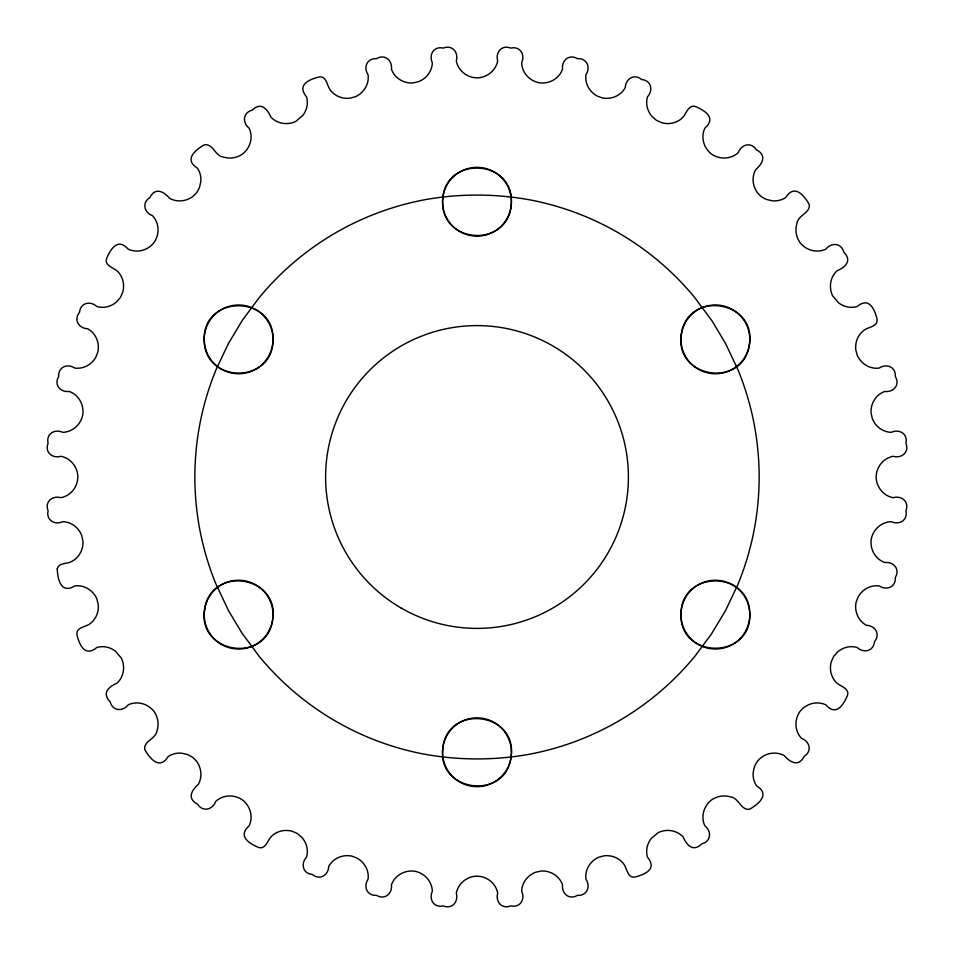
<?xml version="1.0" encoding="UTF-8"?>
<svg xmlns="http://www.w3.org/2000/svg" width="954" height="954" viewBox="0 0 954 954"><rect width="100%" height="100%" fill="white"/><g stroke="black" fill="none" stroke-linecap="round" stroke-linejoin="round"><path stroke-width="1.43" d="M272.963 341.305A34.404 34.404 0 0 0 223.117 308.655A34.404 34.404 0 0 0 219.766 368.149A34.404 34.404 0 0 0 272.963 341.305C276.207 294.488 201.664 293.653 204.251 340.793C205.003 383.854 272.546 383.854 272.975 340.566M681.037 612.695C677.793 659.512 752.336 660.347 749.749 613.207C748.997 570.17 681.454 570.134 681.025 613.434M57.24 569.025C57.705 579.448 60.937 594.282 74.841 585.923A19.951 19.951 0 0 1 80.231 585.959A20.475 20.475 0 0 1 83.678 586.758A21.071 21.071 0 0 1 86.933 588.141A21.787 21.787 0 0 1 91.31 591.194A22.395 22.395 0 0 1 96.712 598.563L98.19 604.037A22.276 22.276 0 0 1 98.155 609.546A21.894 21.894 0 0 1 97.415 613.052A21.382 21.382 0 0 1 95.257 617.918L94.279 619.396A20.213 20.213 0 0 1 90.63 623.26C86.087 627.35 75.211 627.028 77.071 635.388C79.671 645.488 85.109 657.199 96.831 647.492A19.903 19.903 0 0 1 103.926 646.729A20.761 20.761 0 0 1 107.42 647.289A21.405 21.405 0 0 1 110.771 648.434A21.823 21.823 0 0 1 115.398 651.165L121.396 658.188A22.813 22.813 0 0 1 122.72 661.73A22.359 22.359 0 0 1 123.555 667.168A21.894 21.894 0 0 1 123.364 670.769A21.382 21.382 0 0 1 122.601 674.239A20.738 20.738 0 0 1 121.277 677.519A20.106 20.106 0 0 1 117.008 683.171C108.339 686.82 101.768 693.498 110.163 701.798C112.453 711.04 122.577 711.922 128.182 704.863A19.796 19.796 0 0 1 131.58 703.611A20.344 20.344 0 0 1 138.604 703.015A21.322 21.322 0 0 1 142.098 703.611A21.918 21.918 0 0 1 145.473 704.791A22.336 22.336 0 0 1 150.148 707.594A22.741 22.741 0 0 1 154.119 711.589L155.132 713.21A22.3 22.3 0 0 1 157.923 721.904A21.68 21.68 0 0 1 157.994 725.481A21.024 21.024 0 0 1 157.016 730.692C155.979 739.088 143.327 740.912 144.769 749.57C149.909 758.633 159.533 770.391 168.131 756.629A19.915 19.915 0 0 1 172.936 754.209A20.547 20.547 0 0 1 176.371 753.362A21.071 21.071 0 0 1 181.677 753.207L186.912 754.375A22.502 22.502 0 0 1 193.352 757.953L196.047 760.648A22.538 22.538 0 0 1 198.122 763.76A22.252 22.252 0 0 1 199.624 767.088A21.859 21.859 0 0 1 200.555 770.558A21.441 21.441 0 0 1 200.889 774.099A20.714 20.714 0 0 1 200.292 779.358A20.01 20.01 0 0 1 198.337 784.331C191.229 790.472 187.032 798.856 197.585 804.15C202.618 812.248 212.527 809.946 215.676 801.503A19.891 19.891 0 0 1 218.514 799.273A20.213 20.213 0 0 1 223.308 796.984L225.013 796.518A21.417 21.417 0 0 1 230.308 795.97L232.096 796.089A22.3 22.3 0 0 1 237.403 797.305A22.848 22.848 0 0 1 242.411 799.881L243.878 801.11A22.312 22.312 0 0 1 249.221 808.527A21.62 21.62 0 0 1 250.771 813.631A20.749 20.749 0 0 1 250.997 818.926A19.891 19.891 0 0 1 249.137 825.818C237.713 835.883 248.422 843.086 257.997 847.224C265.033 850.252 267.466 841.07 270.829 837.004A20.022 20.022 0 0 1 273.476 834.607A20.475 20.475 0 0 1 276.493 832.735A21.215 21.215 0 0 1 281.478 830.946A21.906 21.906 0 0 1 285.019 830.469A22.359 22.359 0 0 1 292.27 831.28L297.445 833.593L301.667 837.207A21.942 21.942 0 0 1 305.578 843.217A20.905 20.905 0 0 1 307.271 850.074A19.927 19.927 0 0 1 306.508 857.169C300.415 863.799 302.859 873.673 312.352 874.484C319.65 880.625 328.355 875.378 328.736 866.375A19.951 19.951 0 0 1 333.22 860.818L334.604 859.721A21.286 21.286 0 0 1 340.948 856.597L342.677 856.143A22.288 22.288 0 0 1 346.266 855.678A22.55 22.55 0 0 1 351.811 856.108L357.118 858.135A22.216 22.216 0 0 1 362.818 862.69A21.513 21.513 0 0 1 365.871 867.067A20.738 20.738 0 0 1 367.242 870.322A20.034 20.034 0 0 1 368.077 879.159C363.092 886.671 367.063 896.021 376.568 895.341C384.724 900.266 392.499 893.731 391.474 884.775A20.046 20.046 0 0 1 396.232 877.286L397.532 876.094A21.322 21.322 0 0 1 400.43 874.043A21.942 21.942 0 0 1 403.649 872.493A22.324 22.324 0 0 1 408.932 871.169A22.753 22.753 0 0 1 414.561 871.181L416.421 871.622A22.443 22.443 0 0 1 421.561 873.757A21.954 21.954 0 0 1 425.901 876.988A21.393 21.393 0 0 1 429.252 881.114L430.123 882.653A20.201 20.201 0 0 1 431.458 885.932A19.867 19.867 0 0 1 432.329 891.239C428.584 899.443 433.963 908.065 443.24 905.906C452.077 909.496 458.731 901.816 456.322 893.135A19.855 19.855 0 0 1 457.3 889.653A20.249 20.249 0 0 1 459.84 884.99L460.937 883.607A21.525 21.525 0 0 1 466.423 879.099L468.02 878.252A22.419 22.419 0 0 1 471.431 876.964A22.801 22.801 0 0 1 477 876.094L480.756 876.523A22.347 22.347 0 0 1 484.31 877.549A22.085 22.085 0 0 1 487.589 879.099A21.62 21.62 0 0 1 490.523 881.126A21.107 21.107 0 0 1 494.16 884.99A20.201 20.201 0 0 1 495.985 888.019A19.879 19.879 0 0 1 497.678 893.135C495.269 901.816 501.923 909.496 510.76 905.906C520.037 908.065 525.415 899.443 521.671 891.239A19.951 19.951 0 0 1 523.138 884.263L524.748 881.114A21.405 21.405 0 0 1 526.87 878.276A21.87 21.87 0 0 1 529.446 875.808A22.324 22.324 0 0 1 535.778 872.206L541.335 871.026A22.574 22.574 0 0 1 546.88 871.467A21.99 21.99 0 0 1 551.996 873.196A21.31 21.31 0 0 1 556.468 876.082L557.768 877.275A20.189 20.189 0 0 1 560.058 879.993A19.867 19.867 0 0 1 562.526 884.775C561.501 893.731 569.276 900.266 577.432 895.341C586.937 896.021 590.908 886.671 585.923 879.159A19.951 19.951 0 0 1 585.959 873.769A20.475 20.475 0 0 1 586.758 870.322A21.071 21.071 0 0 1 588.141 867.067A21.787 21.787 0 0 1 591.194 862.69A22.395 22.395 0 0 1 598.563 857.288L604.037 855.81A22.276 22.276 0 0 1 609.546 855.845A21.894 21.894 0 0 1 613.052 856.585A21.382 21.382 0 0 1 617.918 858.743L619.396 859.721A20.213 20.213 0 0 1 623.26 863.37C627.35 867.913 627.028 878.789 635.388 876.929C645.488 874.329 657.199 868.891 647.492 857.169A19.903 19.903 0 0 1 646.729 850.074A20.761 20.761 0 0 1 647.289 846.58A21.405 21.405 0 0 1 648.434 843.229A21.823 21.823 0 0 1 651.165 838.602L658.188 832.603A22.813 22.813 0 0 1 661.73 831.28A22.359 22.359 0 0 1 667.168 830.445A21.894 21.894 0 0 1 670.769 830.636A21.382 21.382 0 0 1 674.239 831.399A20.738 20.738 0 0 1 677.519 832.723A20.106 20.106 0 0 1 683.171 836.992C686.82 845.661 693.498 852.232 701.798 843.837C711.04 841.547 711.922 831.423 704.863 825.818A19.796 19.796 0 0 1 703.611 822.42A20.344 20.344 0 0 1 703.015 815.396A21.322 21.322 0 0 1 703.611 811.902A21.918 21.918 0 0 1 704.791 808.527A22.336 22.336 0 0 1 707.594 803.852A22.741 22.741 0 0 1 711.589 799.881L713.21 798.868A22.3 22.3 0 0 1 721.904 796.077A21.68 21.68 0 0 1 725.481 796.006A21.024 21.024 0 0 1 730.692 796.984C739.088 798.021 740.912 810.673 749.57 809.231C758.633 804.091 770.391 794.467 756.629 785.869A19.915 19.915 0 0 1 754.209 781.064A20.547 20.547 0 0 1 753.362 777.629A21.071 21.071 0 0 1 753.207 772.323L754.375 767.088A22.502 22.502 0 0 1 757.953 760.648L760.648 757.953A22.538 22.538 0 0 1 763.76 755.878A22.252 22.252 0 0 1 767.088 754.375A21.859 21.859 0 0 1 770.558 753.445A21.441 21.441 0 0 1 774.099 753.111A20.714 20.714 0 0 1 779.358 753.708A20.01 20.01 0 0 1 784.331 755.663C790.472 762.771 798.856 766.968 804.15 756.415C812.248 751.382 809.946 741.473 801.503 738.324A19.891 19.891 0 0 1 799.273 735.486A20.213 20.213 0 0 1 796.984 730.692L796.518 728.987A21.417 21.417 0 0 1 795.97 723.692L796.089 721.904A22.3 22.3 0 0 1 797.305 716.597A22.848 22.848 0 0 1 799.881 711.589L801.11 710.122A22.312 22.312 0 0 1 808.527 704.779A21.62 21.62 0 0 1 813.631 703.229A20.749 20.749 0 0 1 818.926 703.003A19.891 19.891 0 0 1 825.818 704.863C835.883 716.287 843.086 705.578 847.224 696.003C850.252 688.967 841.07 686.534 837.004 683.171A20.022 20.022 0 0 1 834.607 680.524A20.475 20.475 0 0 1 832.735 677.507A21.215 21.215 0 0 1 830.946 672.522A21.906 21.906 0 0 1 830.469 668.981A22.359 22.359 0 0 1 831.28 661.73L833.593 656.555L837.207 652.333A21.942 21.942 0 0 1 843.217 648.422A20.905 20.905 0 0 1 850.074 646.729A19.927 19.927 0 0 1 857.169 647.492C863.799 653.585 873.673 651.141 874.484 641.648C880.625 634.35 875.378 625.645 866.375 625.264A19.951 19.951 0 0 1 860.818 620.78L859.721 619.396A21.286 21.286 0 0 1 856.597 613.052L856.143 611.323A22.288 22.288 0 0 1 855.678 607.734A22.55 22.55 0 0 1 856.108 602.189L858.135 596.882A22.216 22.216 0 0 1 862.69 591.182A21.513 21.513 0 0 1 867.067 588.129A20.738 20.738 0 0 1 870.322 586.758A20.034 20.034 0 0 1 879.159 585.923C886.671 590.908 896.021 586.937 895.341 577.432C900.266 569.276 893.731 561.501 884.775 562.526A20.046 20.046 0 0 1 877.286 557.768L876.094 556.468A21.322 21.322 0 0 1 874.043 553.57A21.942 21.942 0 0 1 872.493 550.351A22.324 22.324 0 0 1 871.169 545.068A22.753 22.753 0 0 1 871.181 539.439L871.622 537.579A22.443 22.443 0 0 1 873.757 532.439A21.954 21.954 0 0 1 876.988 528.099A21.393 21.393 0 0 1 881.114 524.748L882.653 523.877A20.201 20.201 0 0 1 885.932 522.542A19.867 19.867 0 0 1 891.239 521.671C899.443 525.415 908.065 520.037 905.906 510.76C909.496 501.923 901.816 495.269 893.135 497.678A19.855 19.855 0 0 1 889.653 496.7A20.249 20.249 0 0 1 884.99 494.16L883.607 493.063A21.525 21.525 0 0 1 879.099 487.577L878.252 485.98A22.419 22.419 0 0 1 876.964 482.569A22.801 22.801 0 0 1 876.094 477L876.523 473.244A22.347 22.347 0 0 1 877.549 469.69A22.085 22.085 0 0 1 879.099 466.411A21.62 21.62 0 0 1 881.126 463.477A21.107 21.107 0 0 1 884.99 459.84A20.201 20.201 0 0 1 888.019 458.015A19.879 19.879 0 0 1 893.135 456.322C901.816 458.731 909.496 452.077 905.906 443.24C908.065 433.963 899.443 428.584 891.239 432.329A19.951 19.951 0 0 1 884.263 430.862L881.114 429.252A21.405 21.405 0 0 1 878.276 427.13A21.87 21.87 0 0 1 875.808 424.554A22.324 22.324 0 0 1 872.206 418.222L871.026 412.665A22.574 22.574 0 0 1 871.467 407.119A21.99 21.99 0 0 1 873.196 402.004A21.31 21.31 0 0 1 876.082 397.532L877.275 396.232A20.189 20.189 0 0 1 879.993 393.942A19.867 19.867 0 0 1 884.775 391.474C893.731 392.499 900.266 384.724 895.341 376.568C896.021 367.063 886.671 363.092 879.159 368.077A19.951 19.951 0 0 1 873.769 368.041A20.475 20.475 0 0 1 870.322 367.242A21.071 21.071 0 0 1 867.067 365.859A21.787 21.787 0 0 1 862.69 362.806A22.395 22.395 0 0 1 857.288 355.437L855.81 349.963A22.276 22.276 0 0 1 855.845 344.454A21.894 21.894 0 0 1 856.585 340.948A21.382 21.382 0 0 1 858.743 336.082L859.721 334.604A20.213 20.213 0 0 1 863.37 330.74C867.913 326.65 878.789 326.972 876.929 318.612C874.329 308.512 868.891 296.801 857.169 306.508A19.903 19.903 0 0 1 850.074 307.271A20.761 20.761 0 0 1 846.58 306.711A21.405 21.405 0 0 1 843.229 305.566A21.823 21.823 0 0 1 838.602 302.835L832.603 295.812A22.813 22.813 0 0 1 831.28 292.27A22.359 22.359 0 0 1 830.445 286.832A21.894 21.894 0 0 1 830.636 283.231A21.382 21.382 0 0 1 831.399 279.76A20.738 20.738 0 0 1 832.723 276.481A20.106 20.106 0 0 1 836.992 270.829C845.661 267.18 852.232 260.502 843.837 252.202C841.547 242.96 831.423 242.077 825.818 249.137A19.796 19.796 0 0 1 822.42 250.389A20.344 20.344 0 0 1 815.396 250.985A21.322 21.322 0 0 1 811.902 250.389A21.918 21.918 0 0 1 808.527 249.209A22.336 22.336 0 0 1 803.852 246.406A22.741 22.741 0 0 1 799.881 242.411L798.868 240.79A22.3 22.3 0 0 1 796.077 232.096A21.68 21.68 0 0 1 796.006 228.519A21.024 21.024 0 0 1 796.984 223.308C798.021 214.912 810.673 213.088 809.231 204.43C804.091 195.367 794.467 183.609 785.869 197.371A19.915 19.915 0 0 1 781.064 199.791A20.547 20.547 0 0 1 777.629 200.638A21.071 21.071 0 0 1 772.323 200.793L767.088 199.624A22.502 22.502 0 0 1 760.648 196.047L757.953 193.352A22.538 22.538 0 0 1 755.878 190.24A22.252 22.252 0 0 1 754.375 186.912A21.859 21.859 0 0 1 753.445 183.442A21.441 21.441 0 0 1 753.111 179.901A20.714 20.714 0 0 1 753.708 174.642A20.01 20.01 0 0 1 755.663 169.669C762.771 163.528 766.968 155.144 756.415 149.85C751.382 141.752 741.473 144.054 738.324 152.497A19.891 19.891 0 0 1 735.486 154.727A20.213 20.213 0 0 1 730.692 157.016L728.987 157.482A21.417 21.417 0 0 1 723.692 158.03L721.904 157.911A22.3 22.3 0 0 1 716.597 156.695A22.848 22.848 0 0 1 711.589 154.119L710.122 152.89A22.312 22.312 0 0 1 704.779 145.473A21.62 21.62 0 0 1 703.229 140.369A20.749 20.749 0 0 1 703.003 135.074A19.891 19.891 0 0 1 704.863 128.182C716.287 118.117 705.578 110.914 696.003 106.776C688.967 103.747 686.534 112.93 683.171 116.996A20.022 20.022 0 0 1 680.524 119.393A20.475 20.475 0 0 1 677.507 121.265A21.215 21.215 0 0 1 672.522 123.054A21.906 21.906 0 0 1 668.981 123.531A22.359 22.359 0 0 1 661.73 122.72L656.555 120.407L652.333 116.793A21.942 21.942 0 0 1 648.422 110.783A20.905 20.905 0 0 1 646.729 103.926A19.927 19.927 0 0 1 647.492 96.831C653.585 90.201 651.141 80.327 641.648 79.516C634.35 73.375 625.645 78.622 625.264 87.625A19.951 19.951 0 0 1 620.78 93.182L619.396 94.279A21.286 21.286 0 0 1 613.052 97.403L611.323 97.857A22.288 22.288 0 0 1 607.734 98.322A22.55 22.55 0 0 1 602.189 97.892L596.882 95.865A22.216 22.216 0 0 1 591.182 91.31A21.513 21.513 0 0 1 588.129 86.933A20.738 20.738 0 0 1 586.758 83.678A20.034 20.034 0 0 1 585.923 74.841C590.908 67.329 586.937 57.979 577.432 58.659C569.276 53.734 561.501 60.269 562.526 69.225A20.046 20.046 0 0 1 557.768 76.714L556.468 77.906A21.322 21.322 0 0 1 553.57 79.957A21.942 21.942 0 0 1 550.351 81.507A22.324 22.324 0 0 1 545.068 82.831A22.753 22.753 0 0 1 539.439 82.819L537.579 82.378A22.443 22.443 0 0 1 532.439 80.243A21.954 21.954 0 0 1 528.099 77.012A21.393 21.393 0 0 1 524.748 72.886L523.877 71.347A20.201 20.201 0 0 1 522.542 68.068A19.867 19.867 0 0 1 521.671 62.761C525.415 54.557 520.037 45.935 510.76 48.094C501.923 44.504 495.269 52.184 497.678 60.865A19.855 19.855 0 0 1 496.7 64.347A20.249 20.249 0 0 1 494.16 69.01L493.063 70.393A21.525 21.525 0 0 1 487.577 74.901L485.98 75.748A22.419 22.419 0 0 1 482.569 77.035A22.801 22.801 0 0 1 477 77.906L473.244 77.477A22.347 22.347 0 0 1 469.69 76.451A22.085 22.085 0 0 1 466.411 74.901A21.62 21.62 0 0 1 463.477 72.874A21.107 21.107 0 0 1 459.84 69.01A20.201 20.201 0 0 1 458.015 65.981A19.879 19.879 0 0 1 456.322 60.865C458.731 52.184 452.077 44.504 443.24 48.094C433.963 45.935 428.584 54.557 432.329 62.761A19.951 19.951 0 0 1 430.862 69.737L429.252 72.886A21.405 21.405 0 0 1 427.13 75.724A21.87 21.87 0 0 1 424.554 78.192A22.324 22.324 0 0 1 418.222 81.794L412.665 82.974A22.574 22.574 0 0 1 407.119 82.533A21.99 21.99 0 0 1 402.004 80.804A21.31 21.31 0 0 1 397.532 77.918L396.232 76.725A20.189 20.189 0 0 1 393.942 74.007A19.867 19.867 0 0 1 391.474 69.225C392.499 60.269 384.724 53.734 376.568 58.659C367.063 57.979 363.092 67.329 368.077 74.841A19.951 19.951 0 0 1 368.041 80.231A20.475 20.475 0 0 1 367.242 83.678A21.071 21.071 0 0 1 365.859 86.933A21.787 21.787 0 0 1 362.806 91.31A22.395 22.395 0 0 1 355.437 96.712L349.963 98.19A22.276 22.276 0 0 1 344.454 98.155A21.894 21.894 0 0 1 340.948 97.415A21.382 21.382 0 0 1 336.082 95.257L334.604 94.279A20.213 20.213 0 0 1 330.74 90.63C326.65 86.087 326.972 75.211 318.612 77.071C308.512 79.671 296.801 85.109 306.508 96.831A19.903 19.903 0 0 1 307.271 103.926A20.761 20.761 0 0 1 306.711 107.42A21.405 21.405 0 0 1 305.566 110.771A21.823 21.823 0 0 1 302.835 115.398L295.812 121.396A22.813 22.813 0 0 1 292.27 122.72A22.359 22.359 0 0 1 286.832 123.555A21.894 21.894 0 0 1 283.231 123.364A21.382 21.382 0 0 1 279.76 122.601A20.738 20.738 0 0 1 276.481 121.277A20.106 20.106 0 0 1 270.829 117.008C267.18 108.339 260.502 101.768 252.202 110.163C242.96 112.453 242.077 122.577 249.137 128.182A19.796 19.796 0 0 1 250.389 131.58A20.344 20.344 0 0 1 250.985 138.604A21.322 21.322 0 0 1 250.389 142.098A21.918 21.918 0 0 1 249.209 145.473A22.336 22.336 0 0 1 246.406 150.148A22.741 22.741 0 0 1 242.411 154.119L240.79 155.132A22.3 22.3 0 0 1 232.096 157.923A21.68 21.68 0 0 1 228.519 157.994A21.024 21.024 0 0 1 223.308 157.016C214.912 155.979 213.088 143.327 204.43 144.769C195.367 149.909 183.609 159.533 197.371 168.131A19.915 19.915 0 0 1 199.791 172.936A20.547 20.547 0 0 1 200.638 176.371A21.071 21.071 0 0 1 200.793 181.677L199.624 186.912A22.502 22.502 0 0 1 196.047 193.352L193.352 196.047A22.538 22.538 0 0 1 190.24 198.122A22.252 22.252 0 0 1 186.912 199.624A21.859 21.859 0 0 1 183.442 200.555A21.441 21.441 0 0 1 179.901 200.889A20.714 20.714 0 0 1 174.642 200.292A20.01 20.01 0 0 1 169.669 198.337C163.528 191.229 155.144 187.032 149.85 197.585C141.752 202.618 144.054 212.527 152.497 215.676A19.891 19.891 0 0 1 154.727 218.514A20.213 20.213 0 0 1 157.016 223.308L157.482 225.013A21.417 21.417 0 0 1 158.03 230.308L157.911 232.096A22.3 22.3 0 0 1 156.695 237.403A22.848 22.848 0 0 1 154.119 242.411L152.89 243.878A22.312 22.312 0 0 1 145.473 249.221A21.62 21.62 0 0 1 140.369 250.771A20.749 20.749 0 0 1 135.074 250.997A19.891 19.891 0 0 1 128.182 249.137C118.117 237.713 110.914 248.422 106.776 257.997C103.747 265.033 112.93 267.466 116.996 270.829A20.022 20.022 0 0 1 119.393 273.476A20.475 20.475 0 0 1 121.265 276.493A21.215 21.215 0 0 1 123.054 281.478A21.906 21.906 0 0 1 123.531 285.019A22.359 22.359 0 0 1 122.72 292.27L120.407 297.445L116.793 301.667A21.942 21.942 0 0 1 110.783 305.578A20.905 20.905 0 0 1 103.926 307.271A19.927 19.927 0 0 1 96.831 306.508C90.201 300.415 80.327 302.859 79.516 312.352C73.375 319.65 78.622 328.355 87.625 328.736A19.951 19.951 0 0 1 93.182 333.22L94.279 334.604A21.286 21.286 0 0 1 97.403 340.948L97.857 342.677A22.288 22.288 0 0 1 98.322 346.266A22.55 22.55 0 0 1 97.892 351.811L95.865 357.118A22.216 22.216 0 0 1 91.31 362.818A21.513 21.513 0 0 1 86.933 365.871A20.738 20.738 0 0 1 83.678 367.242A20.034 20.034 0 0 1 74.841 368.077C67.329 363.092 57.979 367.063 58.659 376.568C53.734 384.724 60.269 392.499 69.225 391.474A20.046 20.046 0 0 1 76.714 396.232L77.906 397.532A21.322 21.322 0 0 1 79.957 400.43A21.942 21.942 0 0 1 81.507 403.649A22.324 22.324 0 0 1 82.831 408.932A22.753 22.753 0 0 1 82.819 414.561L82.378 416.421A22.443 22.443 0 0 1 80.243 421.561A21.954 21.954 0 0 1 77.012 425.901A21.393 21.393 0 0 1 72.886 429.252L71.347 430.123A20.201 20.201 0 0 1 68.068 431.458A19.867 19.867 0 0 1 62.761 432.329C54.557 428.584 45.935 433.963 48.094 443.24C44.504 452.077 52.184 458.731 60.865 456.322A19.855 19.855 0 0 1 64.347 457.3A20.249 20.249 0 0 1 69.01 459.84L70.393 460.937A21.525 21.525 0 0 1 74.901 466.423L75.748 468.02A22.419 22.419 0 0 1 77.035 471.431A22.801 22.801 0 0 1 77.906 477L77.477 480.756A22.347 22.347 0 0 1 76.451 484.31A22.085 22.085 0 0 1 74.901 487.589A21.62 21.62 0 0 1 72.874 490.523A21.107 21.107 0 0 1 69.01 494.16A20.201 20.201 0 0 1 65.981 495.985A19.879 19.879 0 0 1 60.865 497.678C52.184 495.269 44.504 501.923 48.094 510.76C45.935 520.037 54.557 525.415 62.761 521.671A19.951 19.951 0 0 1 69.737 523.138L72.886 524.748A21.405 21.405 0 0 1 75.724 526.87A21.87 21.87 0 0 1 78.192 529.446A22.324 22.324 0 0 1 81.794 535.778L82.974 541.335A22.574 22.574 0 0 1 82.533 546.88A21.99 21.99 0 0 1 80.804 551.996A21.31 21.31 0 0 1 77.918 556.468L76.725 557.768A20.189 20.189 0 0 1 74.007 560.058A19.867 19.867 0 0 1 69.225 562.526C64.979 563.719 58.266 563.468 57.24 569.025M442.835 197.693C437.671 245.166 510.962 249.411 511.404 201.735C512.56 159.401 446.603 155.836 442.835 197.693M442.835 748.222C436.658 792.655 506.801 800.823 511.165 756.307C517.342 711.875 447.199 703.706 442.835 748.222M204.621 609.32C196.882 653.573 266.488 664.354 272.605 619.945C280.345 575.691 210.739 564.911 204.621 609.32M681.394 334.055C673.655 378.309 743.261 389.089 749.379 344.68C757.118 300.427 687.512 289.646 681.394 334.055M228.483 343.404L216.415 368.816A282.145 282.145 0 0 0 215.938 584.015L228.578 610.763L241.911 633.015L259.214 656.376A282.145 282.145 0 0 0 421.501 753.636C457.526 760.541 494.697 760.708 530.758 753.982A282.145 282.145 0 0 0 695.192 655.887L711.422 634.005L725.517 610.596L737.585 585.184A282.145 282.145 0 0 0 738.062 369.985L725.422 343.237L712.089 320.985L694.786 297.624A282.145 282.145 0 0 0 532.499 200.364C496.474 193.459 459.303 193.292 423.242 200.018A282.145 282.145 0 0 0 258.808 298.113L242.578 319.995L228.483 343.404M401.3 608.115A151.4 151.4 0 0 0 628.4 477A151.4 151.4 0 0 0 401.3 345.885A151.4 151.4 0 0 0 401.3 608.115M220.1 643.628A34.404 34.404 0 0 0 272.987 616.165A34.404 34.404 0 0 0 222.759 584.098A34.404 34.404 0 0 0 220.1 643.628M459.792 231.536A34.404 34.404 0 0 0 511.404 201.735A34.404 34.404 0 0 0 459.792 171.935A34.404 34.404 0 0 0 459.792 231.536M696.873 368.363A34.404 34.404 0 0 0 749.761 340.9A34.404 34.404 0 0 0 699.532 308.834A34.404 34.404 0 0 0 696.873 368.363M696.539 643.413A34.404 34.404 0 0 0 749.737 616.57A34.404 34.404 0 0 0 699.89 583.92A34.404 34.404 0 0 0 696.539 643.413M456.417 779.835A34.404 34.404 0 0 0 511.165 756.307A34.404 34.404 0 0 0 463.417 720.652A34.404 34.404 0 0 0 456.417 779.835"/></g></svg>
